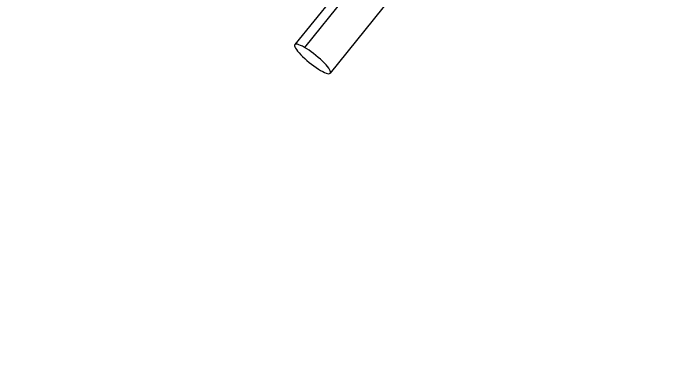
# Model space of a CAD drawing. Header units: millimetres. Extents: x -383313 to -161684, y -117025 to 99224.
# Drawn here: x -341835.6 to -341734.3, y -8661.2 to -8609.1 of the extents above; entities that cross this region are included whole.
import ezdxf

# ---------------------------------------------------------------- set-up
doc = ezdxf.new("R2010")
doc.units = ezdxf.units.MM
doc.header["$MEASUREMENT"] = 0
doc.layers.add('PV-2BB', color=7, linetype='Continuous')
doc.layers.add('Робот', color=30, linetype='Continuous')

# ---------------------------------------------------------------- blocks, each defined once
blk = doc.blocks.new('Робот ABB IRB660_3.15 (сверху)')
at = {"layer": 'Робот'}
blk.add_circle((0, 0), 3150, dxfattribs=at)
blk = doc.blocks.new('*U231')
at = {"layer": 'PV-2BB'}
for p, q in [((1311.308, 64.358, 1375.666), (1301.859, 65.907, 1367.766)), ((1311.746, 63.743, 1375.489), (1302.297, 65.292, 1367.59)), ((1312.341, 61.534, 1373.875), (1302.892, 63.083, 1365.976))]:
    blk.add_line(p, q, dxfattribs=at)
at = {"layer": 'PV-2BB', "extrusion": (-0.57735, -0.57735, 0.57735)}
for major_axis in [(-0.517, 1.412, 0.895), (0.517, -1.412, -0.895)]:
    blk.add_ellipse((1302.376, 64.495, 1366.871), major_axis=major_axis, ratio=0.211325, start_param=-0.938882, end_param=2.202711, dxfattribs=at)

msp = doc.modelspace()

# ---------------------------------------------------------------- block references
at = {"layer": 'PV-2BB', "extrusion": (0, 0.816497, 0.57735), "xscale": 2, "yscale": 2, "zscale": 2, "rotation": 225}
msp.add_blockref('*U231', (343540.26088, 6907.56339, -9768.76983), dxfattribs=at)
at = {"layer": 'Робот', "rotation": 180}
msp.add_blockref('Робот ABB IRB660_3.15 (сверху)', (-344500.63713, -5731.42318), dxfattribs=at)

doc.saveas('drawing.dxf')
